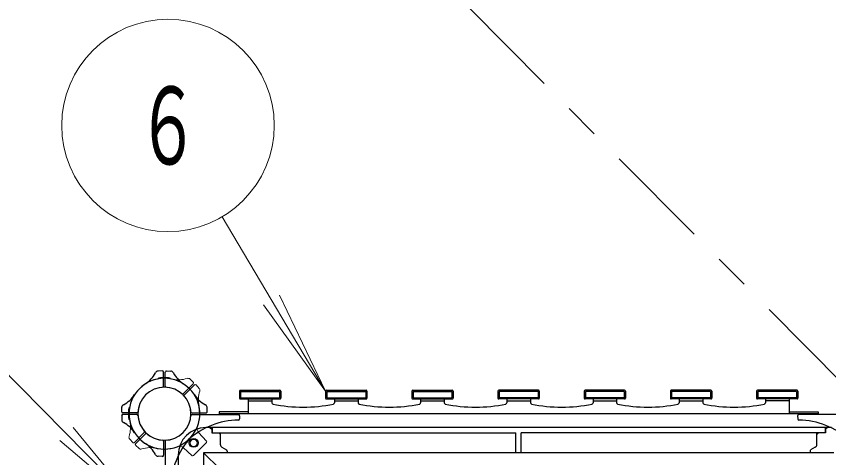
# Model space of a CAD drawing. Units: millimetres on the paper. Extents: x -385 to 0, y -594 to 267.
# Drawn here: x -147.96 to -125.02, y 94.7 to 107.18 of the extents above; entities that cross this region are included whole.
import ezdxf
from ezdxf.enums import TextEntityAlignment as Align

# ---------------------------------------------------------------- set-up
doc = ezdxf.new("R2010")
doc.units = ezdxf.units.MM
doc.linetypes.add('USER2', pattern=[6, 3, -1, 1, -1])
doc.layers.add('LY_1', color=7, linetype='Continuous', lineweight=25)
doc.styles.add('ＭＳ ゴシック', font='')
doc.styles.get('ＭＳ ゴシック').set_extended_font_data('MS Gothic')

msp = doc.modelspace()

# ---------------------------------------------------------------- linework, layer by layer
at = {"layer": 'LY_1', "linetype": 'USER2', "lineweight": 13}
msp.add_line((-198.626, 171.226), (-123.778, 95.947), dxfattribs=at)
at = {"layer": 'LY_1', "lineweight": 13}
for p, q in [((-142.147, 101.513), (-139.228, 96.588)), ((-139.228, 96.588), (-140.527, 99.293)), ((-139.228, 96.588), (-140.977, 99.026)), ((-149.614, 98.491), (-144.444, 93.247)), ((-142.966, 96.842), (-143.062, 96.932)), ((-143.243, 96.517), (-142.965, 96.795)), ((-143.208, 96.481), (-142.93, 96.759)), ((-142.882, 96.758), (-142.793, 96.662)), ((-144.444, 93.247), (-146.356, 95.559)), ((-144.673, 95.135), (-144.756, 95.224)), ((-144.348, 95.412), (-144.625, 95.134)), ((-144.312, 95.377), (-144.59, 95.099)), ((-142.592, 95.175), (-142.812, 95.411)), ((-144.444, 93.247), (-146.729, 95.192)), ((-144.589, 95.051), (-144.501, 94.968)), ((-143.006, 94.761), (-143.242, 94.981)), ((-142.959, 94.762), (-142.593, 95.129))]:
    msp.add_line(p, q, dxfattribs=at)
at = {"layer": 'LY_1'}
for p, q in [((-143.837, 97.154), (-143.968, 97.149)), ((-143.803, 96.728), (-143.803, 97.121)), ((-143.753, 96.728), (-143.753, 97.121)), ((-143.718, 97.154), (-143.597, 97.15)), ((-143.944, 96.933), (-143.944, 96.936)), ((-143.611, 96.933), (-143.611, 96.936)), ((-141.661, 96.588), (-141.661, 96.388)), ((-141.636, 96.613), (-140.519, 96.613)), ((-141.626, 96.578), (-141.626, 96.398)), ((-141.626, 96.578), (-140.529, 96.578)), ((-140.529, 96.578), (-140.529, 96.398)), ((-140.494, 96.588), (-140.494, 96.388)), ((-139.228, 96.588), (-139.228, 96.388)), ((-139.203, 96.613), (-138.086, 96.613)), ((-139.193, 96.578), (-139.193, 96.398)), ((-139.193, 96.578), (-138.096, 96.578)), ((-138.096, 96.578), (-138.096, 96.398)), ((-138.061, 96.588), (-138.061, 96.388)), ((-136.794, 96.588), (-136.794, 96.388)), ((-136.769, 96.613), (-135.653, 96.613)), ((-136.759, 96.578), (-136.759, 96.398)), ((-136.759, 96.578), (-135.663, 96.578)), ((-135.663, 96.578), (-135.663, 96.398)), ((-135.628, 96.588), (-135.628, 96.388)), ((-134.361, 96.588), (-134.361, 96.388)), ((-133.219, 96.613), (-134.336, 96.613)), ((-134.326, 96.578), (-134.326, 96.398)), ((-133.229, 96.578), (-134.326, 96.578)), ((-133.229, 96.578), (-133.229, 96.398)), ((-133.194, 96.588), (-133.194, 96.388)), ((-131.928, 96.588), (-131.928, 96.388)), ((-130.786, 96.613), (-131.903, 96.613)), ((-131.893, 96.578), (-131.893, 96.398)), ((-130.796, 96.578), (-131.893, 96.578)), ((-130.796, 96.578), (-130.796, 96.398)), ((-130.761, 96.588), (-130.761, 96.388)), ((-129.494, 96.588), (-129.494, 96.388)), ((-128.353, 96.613), (-129.469, 96.613)), ((-129.459, 96.578), (-129.459, 96.398)), ((-128.363, 96.578), (-129.459, 96.578)), ((-128.363, 96.578), (-128.363, 96.398)), ((-128.328, 96.588), (-128.328, 96.388)), ((-127.061, 96.588), (-127.061, 96.388)), ((-125.919, 96.613), (-127.036, 96.613)), ((-127.026, 96.578), (-127.026, 96.398)), ((-125.929, 96.578), (-127.026, 96.578)), ((-125.929, 96.578), (-125.929, 96.398)), ((-125.894, 96.588), (-125.894, 96.388)), ((-141.636, 96.363), (-140.519, 96.363)), ((-141.626, 96.398), (-140.529, 96.398)), ((-141.411, 96.363), (-141.411, 95.947)), ((-140.744, 96.363), (-140.744, 96.254)), ((-139.203, 96.363), (-138.086, 96.363)), ((-139.193, 96.398), (-138.096, 96.398)), ((-138.978, 96.363), (-138.978, 96.254)), ((-138.311, 96.363), (-138.311, 96.254)), ((-136.769, 96.363), (-135.653, 96.363)), ((-136.759, 96.398), (-135.663, 96.398)), ((-136.544, 96.363), (-136.544, 96.254)), ((-135.878, 96.363), (-135.878, 96.254)), ((-133.219, 96.363), (-134.336, 96.363)), ((-133.229, 96.398), (-134.326, 96.398)), ((-134.111, 96.363), (-134.111, 96.254)), ((-133.444, 96.363), (-133.444, 96.254)), ((-130.786, 96.363), (-131.903, 96.363)), ((-130.796, 96.398), (-131.893, 96.398)), ((-131.678, 96.363), (-131.678, 96.254)), ((-131.011, 96.363), (-131.011, 96.254)), ((-128.353, 96.363), (-129.469, 96.363)), ((-128.363, 96.398), (-129.459, 96.398)), ((-129.244, 96.363), (-129.244, 96.254)), ((-128.578, 96.363), (-128.578, 96.254)), ((-125.919, 96.363), (-127.036, 96.363)), ((-125.929, 96.398), (-127.026, 96.398)), ((-126.811, 96.363), (-126.811, 96.254)), ((-126.144, 96.363), (-126.144, 95.947)), ((-144.985, 96.006), (-144.98, 96.137)), ((-144.764, 96.113), (-144.766, 96.113)), ((-142.571, 96.006), (-142.575, 96.127)), ((-141.411, 96.31), (-140.744, 96.31)), ((-138.978, 96.31), (-138.311, 96.31)), ((-136.544, 96.31), (-135.878, 96.31)), ((-134.111, 96.31), (-133.444, 96.31)), ((-131.678, 96.31), (-131.011, 96.31)), ((-129.244, 96.31), (-128.578, 96.31)), ((-126.144, 96.31), (-126.811, 96.31)), ((-144.985, 95.887), (-144.981, 95.766)), ((-144.559, 95.972), (-144.952, 95.972)), ((-144.559, 95.922), (-144.952, 95.922)), ((-142.997, 95.972), (-142.604, 95.972)), ((-142.997, 95.922), (-141.687, 95.922)), ((-142.236, 96), (-142.236, 95.947)), ((-141.411, 96), (-142.236, 96)), ((-125.319, 95.947), (-142.236, 95.947)), ((-141.654, 95.887), (-141.658, 95.799)), ((-126.144, 96), (-125.319, 96)), ((-125.902, 95.887), (-125.897, 95.799)), ((-124.559, 95.922), (-125.869, 95.922)), ((-125.319, 96), (-125.319, 95.947)), ((-144.764, 95.78), (-144.766, 95.78)), ((-124.945, 95.555), (-142.611, 95.555)), ((-142.494, 95.555), (-142.444, 95.505)), ((-142.428, 95.555), (-142.444, 95.538)), ((-142.444, 95.555), (-142.444, 95.405)), ((-142.444, 95.422), (-142.428, 95.405)), ((-142.428, 95.555), (-142.428, 95.405)), ((-125.128, 95.555), (-125.111, 95.538)), ((-125.128, 95.555), (-125.128, 95.405)), ((-125.111, 95.422), (-125.128, 95.405)), ((-125.061, 95.555), (-125.111, 95.505)), ((-125.111, 95.555), (-125.111, 95.405)), ((-142.444, 95.405), (-133.853, 95.405)), ((-142.244, 95.405), (-142.194, 95.355)), ((-142.194, 95.069), (-142.194, 95.405)), ((-133.853, 94.84), (-133.853, 95.405)), ((-133.703, 94.84), (-133.703, 95.405)), ((-125.111, 95.405), (-133.703, 95.405)), ((-125.361, 95.069), (-125.361, 95.405)), ((-125.311, 95.405), (-125.361, 95.355)), ((-143.803, 95.166), (-143.803, 94.773)), ((-143.753, 95.166), (-143.753, 93.856)), ((-142.153, 94.997), (-142.021, 94.921)), ((-125.403, 94.997), (-125.534, 94.921)), ((-143.837, 94.74), (-143.958, 94.744)), ((-143.386, 94.78), (-143.386, 77.114)), ((-142.218, 94.387), (-142.671, 94.84)), ((-124.884, 94.84), (-142.671, 94.84)), ((-142.671, 94.84), (-142.671, 77.053)), ((-142.004, 94.892), (-142.004, 94.84)), ((-125.551, 94.892), (-125.551, 94.84))]:
    msp.add_line(p, q, dxfattribs=at)
at = {"layer": 'LY_1', "lineweight": 13}
for centre, radius in [((-143.677, 104.093), 3), ((-142.953, 95.122), 0.1)]:
    msp.add_circle(centre, radius, dxfattribs=at)
at = {"layer": 'LY_1'}
msp.add_circle((-142.953, 95.122), 0.125, dxfattribs=at)
for centre, radius, start, end in [((-144.769, 97.489), 0.833, 302.7272, 332.5412), ((-143.956, 97.066), 0.0833, 92, 152.5412), ((-143.836, 97.121), 0.0333, 0, 92), ((-143.719, 97.121), 0.0333, 88, 180), ((-143.6, 97.066), 0.0833, 27.4588, 88), ((-142.787, 97.489), 0.833, 207.4588, 237.2728), ((-143.778, 95.947), 1, 90, 180), ((-143.928, 96.936), 0.0167, 98.6269, 180), ((-143.778, 95.947), 1.017, 90, 98.6269), ((-143.778, 95.947), 1.017, 81.3731, 90), ((-143.778, 95.947), 1, 0, 90), ((-143.628, 96.936), 0.0167, 0, 81.3731), ((-143.778, 95.947), 0.75, 90, 180), ((-143.836, 96.728), 0.0333, 274.2707, 0), ((-143.778, 95.947), 0.75, 0, 90), ((-143.719, 96.728), 0.0333, 180, 265.7293), ((-141.636, 96.588), 0.025, 90, 180), ((-140.519, 96.588), 0.025, 0, 90), ((-139.203, 96.588), 0.025, 90, 180), ((-138.086, 96.588), 0.025, 0, 90), ((-136.769, 96.588), 0.025, 90, 180), ((-135.653, 96.588), 0.025, 0, 90), ((-134.336, 96.588), 0.025, 90, 180), ((-133.219, 96.588), 0.025, 0, 90), ((-131.903, 96.588), 0.025, 90, 180), ((-130.786, 96.588), 0.025, 0, 90), ((-129.469, 96.588), 0.025, 90, 180), ((-128.353, 96.588), 0.025, 0, 90), ((-127.036, 96.588), 0.025, 90, 180), ((-125.919, 96.588), 0.025, 0, 90), ((-145.32, 96.938), 0.833, 297.4588, 327.2728), ((-142.235, 96.938), 0.833, 212.7272, 242.5412), ((-141.636, 96.388), 0.025, 180, 270), ((-140.519, 96.388), 0.025, 270, 0), ((-139.203, 96.388), 0.025, 180, 270), ((-138.086, 96.388), 0.025, 270, 0), ((-136.769, 96.388), 0.025, 180, 270), ((-135.653, 96.388), 0.025, 270, 0), ((-134.336, 96.388), 0.025, 180, 270), ((-133.219, 96.388), 0.025, 270, 0), ((-131.903, 96.388), 0.025, 180, 270), ((-130.786, 96.388), 0.025, 270, 0), ((-129.469, 96.388), 0.025, 180, 270), ((-128.353, 96.388), 0.025, 270, 0), ((-127.036, 96.388), 0.025, 180, 270), ((-125.919, 96.388), 0.025, 270, 0), ((-144.897, 96.125), 0.0833, 117.4588, 178), ((-144.766, 96.097), 0.0167, 90, 171.3731), ((-142.658, 96.125), 0.0833, 2, 62.5412), ((-140.711, 96.254), 0.0333, 180, 258.3051), ((-139.861, 100.36), 4.227, 258.3051, 281.6949), ((-139.011, 96.254), 0.0333, 281.6949, 0), ((-138.278, 96.254), 0.0333, 180, 258.3051), ((-137.428, 100.36), 4.227, 258.3051, 281.6949), ((-136.578, 96.254), 0.0333, 281.6949, 0), ((-135.844, 96.254), 0.0333, 180, 258.3051), ((-134.994, 100.36), 4.227, 258.3051, 281.6949), ((-134.144, 96.254), 0.0333, 281.6949, 0), ((-133.411, 96.254), 0.0333, 180, 258.3051), ((-132.561, 100.36), 4.227, 258.3051, 281.6949), ((-131.711, 96.254), 0.0333, 281.6949, 0), ((-130.978, 96.254), 0.0333, 180, 258.3051), ((-130.128, 100.36), 4.227, 258.3051, 281.6949), ((-129.278, 96.254), 0.0333, 281.6949, 0), ((-128.544, 96.254), 0.0333, 180, 258.3051), ((-127.694, 100.36), 4.227, 258.3051, 281.6949), ((-126.844, 96.254), 0.0333, 281.6949, 0), ((-144.952, 96.005), 0.0333, 178, 270), ((-144.952, 95.888), 0.0333, 90, 182), ((-143.778, 95.947), 1.017, 171.3731, 180), ((-143.778, 95.947), 1.017, 180, 188.6269), ((-143.778, 95.947), 1, 180, 270), ((-144.559, 96.005), 0.0333, 270, 355.7293), ((-144.559, 95.888), 0.0333, 4.2707, 90), ((-143.778, 95.947), 0.75, 180, 270), ((-143.778, 95.947), 0.75, 270, 0), ((-143.778, 95.947), 1, 317.7828, 0), ((-142.997, 96.005), 0.0333, 184.2707, 270), ((-142.997, 95.888), 0.0333, 90, 175.7293), ((-142.604, 96.005), 0.0333, 270, 2), ((-141.687, 95.888), 0.0333, 357, 90), ((-125.869, 95.888), 0.0333, 90, 183), ((-144.897, 95.769), 0.0833, 182, 242.5412), ((-145.32, 94.956), 0.833, 32.7272, 62.5412), ((-144.766, 95.797), 0.0167, 188.6269, 270), ((-141.65, 93.602), 2.167, 91.0841, 132.2172), ((-141.692, 95.801), 0.0333, 271.0842, 357), ((-125.864, 95.801), 0.0333, 183, 268.9158), ((-125.906, 93.602), 2.167, 47.7828, 88.9159), ((-142.611, 94.78), 0.775, 90, 180), ((-143.836, 95.166), 0.0333, 0, 85.7293), ((-143.778, 95.947), 1, 270, 312.2172), ((-143.719, 95.166), 0.0333, 94.2707, 180), ((-141.433, 93.819), 2.167, 137.7828, 178.9159), ((-144.769, 94.405), 0.833, 27.4588, 57.2728), ((-142.111, 95.069), 0.0833, 180, 240), ((-125.444, 95.069), 0.0833, 300, 0), ((-143.956, 94.827), 0.0833, 207.4588, 268), ((-143.836, 94.773), 0.0333, 268, 0), ((-142.038, 94.892), 0.0333, 0, 60), ((-125.518, 94.892), 0.0333, 120, 180)]:
    msp.add_arc(centre, radius, start, end, dxfattribs=at)
at = {"layer": 'LY_1', "lineweight": 13}
for centre, radius, start, end in [((-143.778, 95.947), 1, 77.7272, 135), ((-143.388, 97.738), 0.833, 257.7272, 287.5412), ((-143.112, 96.864), 0.0833, 47, 107.5412), ((-142.989, 96.818), 0.0333, 315, 47), ((-143.778, 95.947), 1, 135, 192.2728), ((-143.778, 95.947), 0.75, 49.2707, 135), ((-142.906, 96.736), 0.0333, 43, 135), ((-141.986, 96.337), 0.833, 162.4588, 192.2728), ((-142.86, 96.613), 0.0833, 342.4588, 43), ((-143.778, 95.947), 0.75, 135, 220.7293), ((-143.267, 96.54), 0.0333, 229.2707, 315), ((-143.778, 95.947), 0.75, 315, 40.7293), ((-143.184, 96.458), 0.0333, 135, 220.7293), ((-143.778, 95.947), 1, 338.1324, 12.2728), ((-145.569, 95.557), 0.833, 342.4588, 12.2728), ((-144.371, 95.436), 0.0333, 315, 40.7293), ((-142.69, 95.525), 0.167, 158.7906, 223), ((-144.695, 95.281), 0.0833, 162.4588, 223), ((-144.289, 95.353), 0.0333, 49.2707, 135), ((-143.778, 95.947), 0.75, 229.2707, 315), ((-144.649, 95.158), 0.0333, 223, 315), ((-144.567, 95.076), 0.0333, 135, 227), ((-144.444, 95.029), 0.0833, 227, 287.5412), ((-144.167, 94.155), 0.833, 77.7272, 107.5412), ((-143.778, 95.947), 1, 257.7272, 291.8676), ((-143.356, 94.859), 0.167, 47, 111.2094), ((-142.616, 95.152), 0.0333, 315, 43), ((-142.983, 94.785), 0.0333, 227, 315)]:
    msp.add_arc(centre, radius, start, end, dxfattribs=at)

# ---------------------------------------------------------------- texts
at = {"layer": 'LY_1', "style": 'ＭＳ ゴシック', "width": 0.6}
msp.add_text('６', height=2.199, dxfattribs=at).set_placement((-143.677, 104.093), align=Align.MIDDLE_CENTER)

doc.saveas('drawing.dxf')
